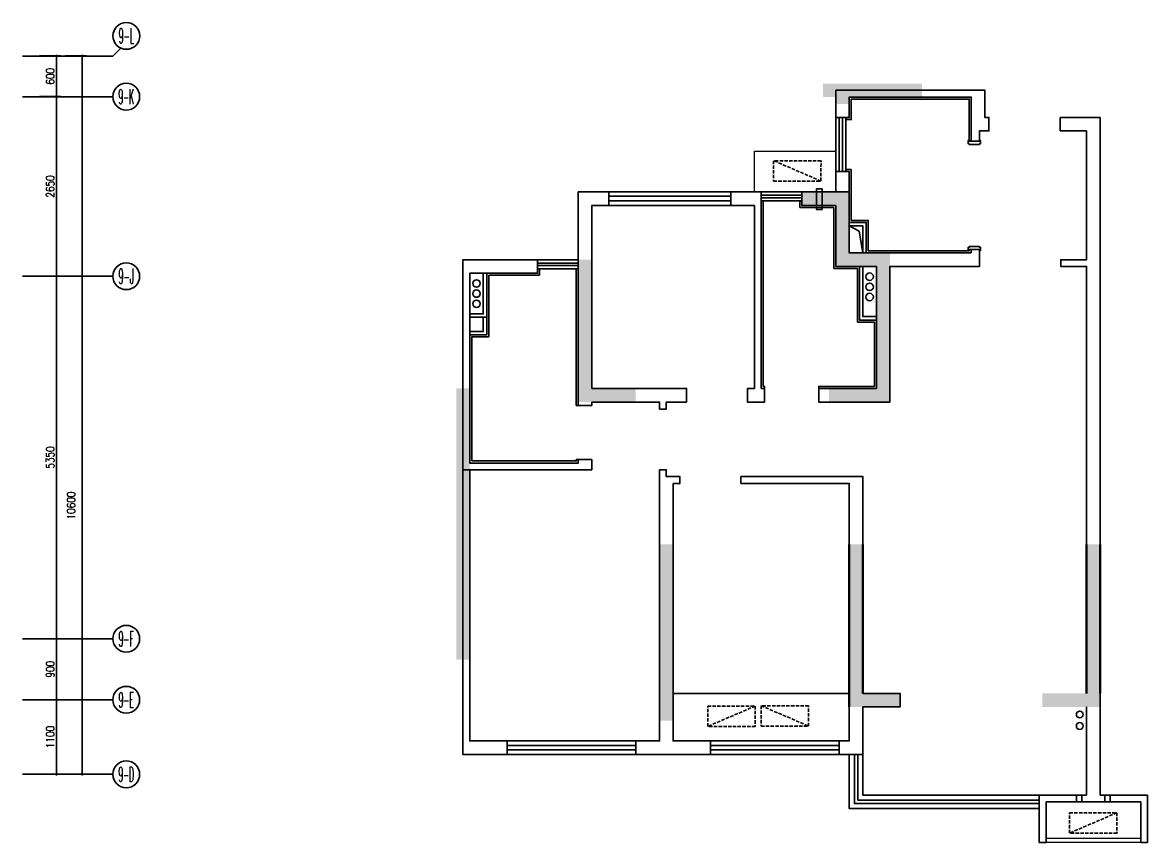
# Model space of a CAD drawing. Header units: inches. Extents: x -2597087 to 134135, y -662679 to 20000.
# Drawn here: x -68011 to -51412, y -19884 to -7783 of the extents above; entities that cross this region are included whole.
import ezdxf
from ezdxf.enums import TextEntityAlignment as Align

# ---------------------------------------------------------------- set-up
doc = ezdxf.new("R2010")
doc.units = ezdxf.units.IN
doc.header["$LTSCALE"] = 100
doc.header["$MEASUREMENT"] = 0
doc.linetypes.add('DASH', pattern=[0.35, 0.25, -0.1])
doc.layers.get('0').update_dxf_attribs({"linetype": 'CONTINUOUS'})
doc.layers.get('Defpoints').update_dxf_attribs({"linetype": 'CONTINUOUS'})
for name, color, linetype in [('8#标准层表面$0$A-WIND', 34, 'CONTINUOUS'), ('_ARWALL-1', 7, 'CONTINUOUS'), ('Air Conditioner空调机', 147, 'CONTINUOUS'), ('AXIS', 3, 'CONTINUOUS'), ('fix', 8, 'CONTINUOUS'), ('P-W-LG', 7, 'CONTINUOUS'), ('PUB_HATCH', 8, 'CONTINUOUS'), ('T-BORDER', 252, 'CONTINUOUS'), ('WALL', 7, 'CONTINUOUS'), ('WINDOW', 4, 'CONTINUOUS')]:
    doc.layers.add(name, color=color, linetype=linetype)
for name, color, linetype, lineweight in [('AXIS_TEXT', 7, 'CONTINUOUS', 0), ('BALCONY', 3, 'CONTINUOUS', 0), ('COLUMN', 30, 'CONTINUOUS', 40)]:
    doc.layers.add(name, color=color, linetype=linetype, lineweight=lineweight)
doc.styles.add('_TCH_AXIS', font='COMPLEX', dxfattribs={"bigfont": 'GBCBIG'})
doc.styles.add('COMPLEX', font='COMPLEX')
doc.styles.get("Standard").update_dxf_attribs({"font": 'txt.shx', "width": 0.8, "bigfont": 'GBCBIG.shx'})
doc.dimstyles.new('50', dxfattribs={"dimscale": 50, "dimtxt": 2.4, "dimasz": 0.8, "dimexe": 1.25, "dimexo": 0.6, "dimgap": 0.65, "dimtad": 1, "dimdec": 0, "dimdsep": 46, "dimtxsty": 'Standard', "dimblk1": 'DOT', "dimblk2": 'DOT', "dimsah": 1, "dimcen": 2.5, "dimclrd": 3, "dimclre": 3, "dimclrt": 3, "dimadec": 0, "dimazin": 0, "dimtfac": 1, "dimtdec": 0, "dimtix": 1, "dimtmove": 2, "dimatfit": 0, "dimldrblk": 'DOT', "dimfxl": 5, "dimfxlon": 1, "dimarcsym": 0})

# ---------------------------------------------------------------- blocks, each defined once
blk = doc.blocks.new('A$C50EC2947')
at = {"linetype": 'DASH', "ltscale": 2}
blk.add_line((1, 300), (700, -1), dxfattribs=at)
blk.add_lwpolyline([(0, 0), (700, -1), (701, 299), (1, 300)], close=True, dxfattribs=at)
blk = doc.blocks.new('$LIGUAN')
at = {"color": 0, "linetype": 'Continuous'}
blk.add_circle((0, 0), 0.5, dxfattribs=at)
at = {"color": 0, "flags": 1}
for tag in ['THICK', 'BG_D', 'BG_T']:
    blk.add_attdef(tag, (0, 0), '', height=0.0001, dxfattribs=at)
blk = doc.blocks.new('_Dot')
at = {"color": 0, "linetype": 'ByBlock', "lineweight": -2}
blk.add_line((-0.5, 0), (-1, 0), dxfattribs=at)
at = {"color": 0, "linetype": 'ByBlock', "const_width": 0.5}
blk.add_lwpolyline([(-0.25, 0, 1), (0.25, 0, 1)], format="xyb", close=True, dxfattribs=at)
blk = doc.blocks.new('*D400')
at = {"layer": 'AXIS', "color": 3, "lineweight": -2, "transparency": 16777216}
for p, q in [((-67380, -8277), (-67068, -8277)), ((-67130, -18837), (-67130, -8317)), ((-67380, -18877), (-67068, -18877))]:
    blk.add_line(p, q, dxfattribs=at)
at = {"layer": 'Defpoints', "color": 0, "transparency": 16777216}
for p in [(-68011, -8277), (-67130, -8277), (-68011, -18877)]:
    blk.add_point(p, dxfattribs=at)
at = {"layer": 'AXIS', "color": 3, "lineweight": -2, "transparency": 16777216, "xscale": 40, "yscale": 40, "zscale": 40}
for p, rotation in [((-67130, -8277), 90), ((-67130, -18877), 270)]:
    blk.add_blockref('_Dot', p, dxfattribs=dict(at, rotation=rotation))
at = {"layer": 'AXIS', "color": 3, "transparency": 16777216, "insert": (-67294, -14911), "char_height": 120, "attachment_point": 5, "rotation": 90}
blk.add_mtext('10600', dxfattribs=at)
blk = doc.blocks.new('*D401')
at = {"layer": 'AXIS', "color": 3, "lineweight": -2, "transparency": 16777216}
for p, q in [((-67759, -17777), (-67447, -17777)), ((-67509, -18837), (-67509, -17817)), ((-67759, -18877), (-67447, -18877))]:
    blk.add_line(p, q, dxfattribs=at)
at = {"layer": 'Defpoints', "color": 0, "transparency": 16777216}
for p in [(-68011, -17777), (-67509, -17777), (-68011, -18877)]:
    blk.add_point(p, dxfattribs=at)
at = {"layer": 'AXIS', "color": 3, "lineweight": -2, "transparency": 16777216, "xscale": 40, "yscale": 40, "zscale": 40}
for p, rotation in [((-67509, -17777), 90), ((-67509, -18877), 270)]:
    blk.add_blockref('_Dot', p, dxfattribs=dict(at, rotation=rotation))
at = {"layer": 'AXIS', "color": 3, "transparency": 16777216, "insert": (-67602, -18327), "char_height": 120, "attachment_point": 5, "rotation": 90}
blk.add_mtext('1100', dxfattribs=at)
blk = doc.blocks.new('*D402')
at = {"layer": 'AXIS', "color": 3, "lineweight": -2, "transparency": 16777216}
for p, q in [((-67759, -16877), (-67447, -16877)), ((-67509, -17737), (-67509, -16917)), ((-67759, -17777), (-67447, -17777))]:
    blk.add_line(p, q, dxfattribs=at)
at = {"layer": 'Defpoints', "color": 0, "transparency": 16777216}
for p in [(-68011, -16877), (-67509, -16877), (-68011, -17777)]:
    blk.add_point(p, dxfattribs=at)
at = {"layer": 'AXIS', "color": 3, "lineweight": -2, "transparency": 16777216, "xscale": 40, "yscale": 40, "zscale": 40}
for p, rotation in [((-67509, -16877), 90), ((-67509, -17777), 270)]:
    blk.add_blockref('_Dot', p, dxfattribs=dict(at, rotation=rotation))
at = {"layer": 'AXIS', "color": 3, "transparency": 16777216, "insert": (-67602, -17327), "char_height": 120, "attachment_point": 5, "rotation": 90}
blk.add_mtext('900', dxfattribs=at)
blk = doc.blocks.new('*D403')
at = {"layer": 'AXIS', "color": 3, "lineweight": -2, "transparency": 16777216}
for p, q in [((-67759, -11527), (-67447, -11527)), ((-67509, -16837), (-67509, -11567)), ((-67759, -16877), (-67447, -16877))]:
    blk.add_line(p, q, dxfattribs=at)
at = {"layer": 'Defpoints', "color": 0, "transparency": 16777216}
for p in [(-68011, -11527), (-67509, -11527), (-68011, -16877)]:
    blk.add_point(p, dxfattribs=at)
at = {"layer": 'AXIS', "color": 3, "lineweight": -2, "transparency": 16777216, "xscale": 40, "yscale": 40, "zscale": 40}
for p, rotation in [((-67509, -11527), 90), ((-67509, -16877), 270)]:
    blk.add_blockref('_Dot', p, dxfattribs=dict(at, rotation=rotation))
at = {"layer": 'AXIS', "color": 3, "transparency": 16777216, "insert": (-67602, -14202), "char_height": 120, "attachment_point": 5, "rotation": 90}
blk.add_mtext('5350', dxfattribs=at)
blk = doc.blocks.new('*D404')
at = {"layer": 'AXIS', "color": 3, "lineweight": -2, "transparency": 16777216}
for p, q in [((-67759, -8877), (-67447, -8877)), ((-67509, -11487), (-67509, -8917)), ((-67759, -11527), (-67447, -11527))]:
    blk.add_line(p, q, dxfattribs=at)
at = {"layer": 'Defpoints', "color": 0, "transparency": 16777216}
for p in [(-68011, -8877), (-67509, -8877), (-68011, -11527)]:
    blk.add_point(p, dxfattribs=at)
at = {"layer": 'AXIS', "color": 3, "lineweight": -2, "transparency": 16777216, "xscale": 40, "yscale": 40, "zscale": 40}
for p, rotation in [((-67509, -8877), 90), ((-67509, -11527), 270)]:
    blk.add_blockref('_Dot', p, dxfattribs=dict(at, rotation=rotation))
at = {"layer": 'AXIS', "color": 3, "transparency": 16777216, "insert": (-67602, -10202), "char_height": 120, "attachment_point": 5, "rotation": 90}
blk.add_mtext('2650', dxfattribs=at)
blk = doc.blocks.new('*D405')
at = {"layer": 'AXIS', "color": 3, "lineweight": -2, "transparency": 16777216}
for p, q in [((-67759, -8277), (-67447, -8277)), ((-67509, -8837), (-67509, -8317)), ((-67759, -8877), (-67447, -8877))]:
    blk.add_line(p, q, dxfattribs=at)
at = {"layer": 'Defpoints', "color": 0, "transparency": 16777216}
for p in [(-68011, -8277), (-67509, -8277), (-68011, -8877)]:
    blk.add_point(p, dxfattribs=at)
at = {"layer": 'AXIS', "color": 3, "lineweight": -2, "transparency": 16777216, "xscale": 40, "yscale": 40, "zscale": 40}
for p, rotation in [((-67509, -8277), 90), ((-67509, -8877), 270)]:
    blk.add_blockref('_Dot', p, dxfattribs=dict(at, rotation=rotation))
at = {"layer": 'AXIS', "color": 3, "transparency": 16777216, "insert": (-67602, -8577), "char_height": 120, "attachment_point": 5, "rotation": 90}
blk.add_mtext('600', dxfattribs=at)
blk = doc.blocks.new('_AXISO')
blk.add_circle((0, 0), 0.5)
at = {"layer": 'AXIS_TEXT', "style": 'COMPLEX', "width": 1.041667}
blk.add_attdef('A', text='', height=0.56, dxfattribs=at).set_placement((-0.25, -0.28), (0.25, -0.28), align=Align.FIT)

msp = doc.modelspace()

# ---------------------------------------------------------------- hatches: boundary and pattern name
at = {"layer": 'PUB_HATCH'}
for points in [[(-56199.059, -8683.561), (-56199.059, -8883.561), (-56011.509, -8883.561), (-56011.509, -8983.561), (-55811.509, -8983.561), (-55811.509, -8883.561), (-54736.509, -8883.561), (-54736.509, -8683.561)], [(-55811.509, -10283.561), (-56511.509, -10283.561), (-56511.509, -10483.561), (-56011.509, -10483.561), (-56011.509, -11383.561), (-55411.509, -11383.561), (-55411.509, -13183.561), (-56111.509, -13183.561), (-56111.509, -13383.561), (-55211.509, -13383.561), (-55211.509, -11183.561), (-55811.509, -11183.561)], [(-58961.509, -13383.561), (-58961.509, -13183.561), (-59611.509, -13183.561), (-59611.509, -11283.561), (-59811.509, -11283.561), (-59811.509, -13383.561)], [(-61611.642, -14283.561), (-61611.642, -14483.561), (-61611.509, -14583.561), (-61611.509, -17183.561), (-61411.509, -17183.561), (-61411.509, -13183.561), (-61611.509, -13183.561), (-61611.509, -14383.561)], [(-58412.092, -18083.568), (-58410.925, -17683.561), (-58411.509, -17683.561), (-58411.509, -15483.561), (-58611.509, -15483.561), (-58612.675, -18083.568)], [(-55061.509, -17883.561), (-55061.509, -17683.561), (-55611.509, -17683.561), (-55611.509, -15483.561), (-55811.509, -15483.561), (-55811.509, -17883.561)], [(-52961.509, -17883.561), (-52111.509, -17883.561), (-52111.509, -17827.125), (-52111.509, -17783.561), (-52111.509, -15483.561), (-52311.509, -15483.561), (-52311.509, -17683.561), (-52961.509, -17683.561)]]:
    msp.add_hatch(color=6, dxfattribs=at).paths.add_polyline_path(points)

# ---------------------------------------------------------------- linework, layer by layer
at = {"color": 1}
for points in [[(-53891.512, -9523.561), (-53876.508, -9523.561), (-53876.508, -9573.561), (-53891.508, -9573.561), (-53891.508, -9582.561), (-54041.505, -9582.561), (-54041.505, -9573.561), (-54056.508, -9573.561), (-54056.508, -9523.561), (-54041.508, -9523.561)], [(-53891.509, -11148.561), (-53876.505, -11148.561), (-53876.505, -11098.561), (-53891.508, -11098.561), (-53891.508, -11089.561), (-54041.505, -11089.561), (-54041.505, -11098.561), (-54056.505, -11098.561), (-54056.505, -11148.561), (-54041.505, -11148.561)]]:
    msp.add_lwpolyline(points, dxfattribs=at)
msp.add_lwpolyline([(-55811.509, -10283.561), (-55811.509, -9983.561), (-56011.509, -9983.561), (-56011.509, -10283.561)])
at = {"layer": '8#标准层表面$0$A-WIND'}
msp.add_lwpolyline([(-55811.508, -10783.561), (-55665.508, -10864.256), (-55611.508, -11183.561)], dxfattribs=at)
at = {"layer": '_ARWALL-1'}
for p, q in [((-52111.509, -9183.561), (-52701.509, -9183.561)), ((-52701.509, -9183.561), (-52701.509, -9383.561)), ((-52111.509, -19183.561), (-52111.509, -9183.561)), ((-52701.509, -9383.561), (-52311.509, -9383.561)), ((-52311.509, -17883.561), (-52311.509, -19183.561))]:
    msp.add_line(p, q, dxfattribs=at)
for points in [[(-56011.509, -8783.561), (-56011.509, -9183.561), (-55811.509, -9183.561), (-55811.508, -8883.561), (-54011.509, -8883.561), (-54011.508, -9533.561), (-53891.508, -9533.561), (-53891.509, -9383.561), (-53811.509, -9383.561)], [(-53811.509, -9183.561), (-53811.509, -8783.561), (-56011.509, -8783.561)], [(-53811.509, -9183.561), (-53751.509, -9183.561), (-53751.509, -9383.561), (-53811.509, -9383.561)], [(-52311.508, -9383.561), (-52311.508, -11283.561), (-52691.303, -11283.561), (-52691.303, -11383.561), (-52311.509, -11383.561), (-52311.509, -15483.561)], [(-59811.508, -11283.561), (-59811.508, -10283.561), (-59361.509, -10283.561), (-59361.509, -10483.561), (-59611.509, -10483.561), (-59611.509, -13183.561)], [(-57211.509, -10283.561), (-57561.509, -10283.561), (-57561.509, -10483.561), (-57211.509, -10483.561)], [(-57111.509, -13183.561), (-57111.509, -10283.561), (-57211.509, -10283.561)], [(-54011.508, -11183.561), (-55811.509, -11183.561), (-55811.509, -10283.561), (-56511.509, -10283.561), (-56511.509, -10483.561), (-56011.509, -10483.561), (-56011.509, -11383.561), (-55411.509, -11383.561), (-55411.508, -13183.561), (-56261.508, -13183.561), (-56261.509, -13383.561), (-55211.509, -13383.561), (-55211.509, -11383.561), (-53891.509, -11383.561), (-53891.509, -11183.561)], [(-57211.509, -10483.561), (-57211.509, -13183.561), (-57311.508, -13183.561), (-57311.508, -13383.561), (-57211.508, -13383.561)], [(-55811.509, -10733.561), (-55561.509, -10733.561), (-55561.509, -11183.561)], [(-55811.509, -10783.561), (-55611.509, -10783.561), (-55611.509, -11183.561)], [(-59811.508, -11283.561), (-59811.508, -11283.561), (-59811.508, -13383.561), (-59811.508, -13383.561)], [(-55661.509, -11383.561), (-55661.509, -12173.557), (-55411.509, -12173.557)], [(-55611.509, -11383.561), (-55611.509, -12123.557), (-55411.509, -12123.557)], [(-61211.509, -11483.561), (-61211.509, -12083.561), (-61411.509, -12083.561)], [(-61161.509, -11483.561), (-61161.509, -12133.561), (-61411.509, -12133.561)], [(-59611.508, -13383.561), (-58611.509, -13383.561), (-58611.509, -13486.561), (-58511.509, -13486.561), (-58511.509, -13383.561), (-58211.509, -13383.561), (-58211.509, -13183.561), (-59611.508, -13183.561)], [(-57311.508, -13383.561), (-57061.509, -13383.561), (-57061.509, -13183.561), (-57111.509, -13183.561)], [(-59811.508, -13378.966), (-59811.508, -13433.966), (-59611.508, -13433.966), (-59611.508, -13383.561)], [(-61511.508, -14383.561), (-61511.508, -18583.561), (-60861.509, -18583.561), (-60861.509, -18383.561), (-61411.509, -18383.561), (-61411.508, -14383.561)], [(-58411.509, -14483.561), (-58511.509, -14483.561), (-58511.509, -14383.561), (-58611.956, -14383.561), (-58611.509, -18383.561), (-58961.509, -18383.561), (-58961.509, -18583.561), (-57861.509, -18583.561), (-57861.509, -18383.561), (-58411.509, -18383.561), (-58411.509, -17683.561), (-58411.509, -17683.561), (-58411.509, -14583.561)], [(-58411.509, -14483.561), (-58311.509, -14483.561), (-58311.509, -14583.561), (-58411.509, -14583.561)]]:
    msp.add_lwpolyline(points, dxfattribs=at)
for points in [[(-60411.509, -11283.561), (-61511.509, -11283.561), (-61511.508, -14383.561), (-59611.509, -14383.561), (-59611.509, -14233.561), (-59811.508, -14233.561), (-59811.508, -14283.561), (-61411.509, -14283.561), (-61411.509, -11483.561), (-60411.509, -11483.561)], [(-55611.509, -18583.561), (-55611.509, -17883.561), (-55061.509, -17883.561), (-55061.509, -17683.561), (-55611.509, -17683.561), (-55611.509, -14483.561), (-57411.508, -14483.561), (-57411.508, -14583.561), (-55811.509, -14583.561), (-55811.509, -18383.561), (-55961.509, -18383.561), (-55961.509, -18583.561)]]:
    msp.add_lwpolyline(points, close=True, dxfattribs=at)
at = {"layer": 'Air Conditioner空调机'}
for points in [[(-56214.023, -10542.561), (-56214.025, -10239.861), (-56294.025, -10239.861), (-56294.024, -10542.561)], [(-52381.289, -19283.561), (-52381.29, -19183.559), (-52461.29, -19183.559), (-52461.289, -19283.561)], [(-52041.732, -19283.562), (-52041.731, -19183.561), (-51961.731, -19183.561), (-51961.732, -19283.563)]]:
    msp.add_lwpolyline(points, close=True, dxfattribs=at)
at = {"layer": 'AXIS'}
for p, q in [((-68010.988, -8277.452), (-66678.398, -8277.452)), ((-66561.24, -8160.295), (-66678.398, -8277.452)), ((-68010.988, -8877.452), (-66678.398, -8877.452)), ((-68010.988, -11527.452), (-66678.398, -11527.452)), ((-68010.988, -16877.452), (-66678.398, -16877.452)), ((-68010.988, -17777.452), (-66678.398, -17777.452)), ((-68010.988, -18877.452), (-66678.398, -18877.452))]:
    msp.add_line(p, q, dxfattribs=at)
at = {"layer": 'BALCONY', "color": 2}
msp.add_lwpolyline([(-57211.509, -10283.561), (-57211.509, -9683.561), (-56011.509, -9683.561)], dxfattribs=at)
at = {"layer": 'BALCONY'}
for points in [[(-51511.509, -19823.561), (-52908.509, -19823.561)], [(-51511.509, -19883.561), (-52908.509, -19883.561)]]:
    msp.add_lwpolyline(points, dxfattribs=at)
at = {"layer": 'COLUMN', "color": 6}
for p, q in [((-55811.509, -15483.561), (-55811.509, -17883.561)), ((-55611.509, -17683.561), (-55611.509, -15483.561)), ((-52311.509, -15483.561), (-52311.509, -17683.561)), ((-52111.509, -17683.561), (-52111.509, -15483.561))]:
    msp.add_line(p, q, dxfattribs=at)
at = {"layer": 'fix'}
for p, q in [((-55781.508, -9213.561), (-55861.508, -9213.561)), ((-55781.508, -9953.561), (-55861.508, -9953.561)), ((-56541.508, -10513.561), (-56041.508, -10513.561)), ((-56041.508, -10513.561), (-56041.508, -11413.561)), ((-60381.508, -11513.561), (-60381.508, -11416.894)), ((-59841.508, -11416.894), (-59841.508, -13433.966)), ((-56041.508, -11413.561), (-55691.508, -11413.561)), ((-55691.508, -11413.561), (-55691.508, -12203.557)), ((-60381.508, -11513.561), (-61131.508, -11513.561)), ((-55691.508, -12203.557), (-55441.508, -12203.557)), ((-55441.508, -12203.557), (-55441.508, -13153.561))]:
    msp.add_line(p, q, dxfattribs=at)
at = {"layer": 'fix', "linetype": 'ByBlock'}
msp.add_line((-57081.508, -10523.561), (-57081.508, -10416.894), dxfattribs=at)
at = {"layer": 'fix'}
for points in [[(-55781.508, -9223.561), (-55781.508, -8913.561), (-54041.508, -8913.561), (-54041.508, -9533.527), (-54011.508, -9533.527)], [(-55781.509, -9953.561), (-55781.509, -10703.561), (-55531.509, -10703.561), (-55531.509, -11153.561), (-54041.508, -11153.561)], [(-56541.432, -10513.561), (-56541.432, -10416.894)], [(-57061.509, -13183.561), (-57061.509, -13153.561), (-57081.508, -13153.561), (-57081.508, -10523.561)], [(-54041.505, -11153.561), (-54041.505, -11133.561), (-54011.508, -11133.561)], [(-56261.508, -13183.86), (-56261.508, -13153.561), (-55441.508, -13153.561)], [(-59811.508, -13433.966), (-59841.508, -13433.966)], [(-59811.508, -14233.561), (-59841.508, -14233.561), (-59841.508, -14253.561), (-61381.508, -14253.561)]]:
    msp.add_lwpolyline(points, dxfattribs=at)
at = {"layer": 'P-W-LG', "color": 1}
for centre in [(-61311.508, -11633.561), (-55511.508, -11533.561), (-61311.508, -11783.561), (-55511.508, -11683.561), (-55511.508, -11833.561), (-61311.508, -11933.561)]:
    msp.add_circle(centre, 55, dxfattribs=at)
at = {"layer": 'T-BORDER'}
msp.add_lwpolyline([(-61131.508, -11513.561), (-61131.508, -12423.569), (-61381.508, -12423.569), (-61381.508, -14253.561)], dxfattribs=at)
at = {"layer": 'WALL', "color": 4}
msp.add_line((-58411.509, -17683.561), (-55811.509, -17683.561), dxfattribs=at)
at = {"layer": 'WALL'}
for p, q in [((-53011.509, -19183.561), (-52311.509, -19183.561)), ((-53008.509, -19183.561), (-53008.509, -19883.561)), ((-53008.509, -19183.561), (-52311.509, -19183.561)), ((-53008.509, -19183.561), (-52311.509, -19183.561)), ((-53008.509, -19183.561), (-52311.509, -19183.561)), ((-51411.509, -19183.561), (-52111.509, -19183.561)), ((-51918.564, -19183.561), (-52111.509, -19183.561)), ((-51411.509, -19183.561), (-51411.509, -19883.561)), ((-52908.509, -19283.561), (-52908.509, -19883.561)), ((-52908.509, -19283.561), (-52211.509, -19283.561)), ((-51511.509, -19283.561), (-52211.509, -19283.561)), ((-51511.509, -19283.561), (-51511.509, -19883.561)), ((-52908.509, -19883.561), (-53008.509, -19883.561)), ((-51411.509, -19883.561), (-51511.509, -19883.561))]:
    msp.add_line(p, q, dxfattribs=at)
for points in [[(-53891.508, -11183.561), (-53891.508, -11133.561), (-54011.508, -11133.561), (-54011.508, -11183.561)], [(-61161.509, -12103.561), (-61161.509, -12393.569), (-61411.509, -12393.569)], [(-61211.509, -12133.561), (-61211.509, -12343.569), (-61411.509, -12343.569)]]:
    msp.add_lwpolyline(points, dxfattribs=at)
at = {"layer": 'WINDOW'}
for p, q in [((-57561.508, -10283.561), (-59361.508, -10283.561)), ((-56511.508, -10283.561), (-57111.508, -10283.561)), ((-57561.508, -10346.343), (-59361.508, -10346.343)), ((-59361.508, -10415.367), (-57561.508, -10415.367)), ((-56511.508, -10328.561), (-57111.508, -10328.561)), ((-57111.508, -10371.894), (-56511.508, -10371.894)), ((-57111.508, -10416.894), (-56511.508, -10416.894)), ((-59361.508, -10483.561), (-57561.508, -10483.561)), ((-59811.508, -11283.561), (-60411.508, -11283.561)), ((-59811.508, -11333.561), (-60411.508, -11333.561)), ((-60411.508, -11366.894), (-59811.508, -11366.894)), ((-60411.508, -11416.894), (-59811.508, -11416.894)), ((-58962.729, -18384.276), (-60861.509, -18383.561)), ((-55961.509, -18383.561), (-57861.509, -18383.561)), ((-58961.508, -18450.227), (-60861.508, -18450.227)), ((-58961.508, -18516.894), (-60861.508, -18516.894)), ((-60861.508, -18583.561), (-58961.508, -18583.561)), ((-55961.508, -18450.227), (-57861.508, -18450.227)), ((-55961.508, -18516.894), (-57861.508, -18516.894)), ((-57861.508, -18583.561), (-55961.508, -18583.561))]:
    msp.add_line(p, q, dxfattribs=at)
for points in [[(-56011.509, -9183.561), (-56011.509, -10283.561)], [(-55961.509, -9183.561), (-55961.509, -9983.561)], [(-55911.508, -9183.561), (-55911.508, -9983.561)], [(-55861.508, -9183.561), (-55861.508, -9983.561)], [(-55811.509, -18586.166), (-55811.509, -19383.561), (-53008.509, -19383.561)], [(-53011.113, -19308.561), (-55736.509, -19308.561), (-55736.509, -18586.166)], [(-55686.509, -18586.166), (-55686.509, -19258.561), (-53011.113, -19258.561)], [(-55611.509, -18583.561), (-55611.509, -19183.561), (-53011.113, -19183.561)]]:
    msp.add_lwpolyline(points, dxfattribs=at)

# ---------------------------------------------------------------- block references
at = {"layer": 'Air Conditioner空调机', "linetype": 'DASH', "ltscale": 0.5}
for p, rotation in [((-56228.907, -9822.166), 180.0967230351277), ((-57112.537, -18165.642), 0.0967230351277951)]:
    msp.add_blockref('A$C50EC2947', p, dxfattribs=dict(at, rotation=rotation))
at = {"layer": 'Air Conditioner空调机', "linetype": 'DASH', "ltscale": 0.5, "extrusion": (0, 0, -1), "zscale": -1, "rotation": 0.0967230351277951}
for p in [(57199.783, -18170.438), (51861.509, -19744.956)]:
    msp.add_blockref('A$C50EC2947', p, dxfattribs=at)
at = {"layer": 'AXIS', "linetype": 'ByBlock'}
ref = msp.add_blockref('_AXISO', (-66477.989, -7980.762), dxfattribs=dict(at, xscale=395.7915966255836, yscale=395.7915966255836, zscale=395.7915966255836, rotation=180))
ref.add_attrib('A', '9-L', dxfattribs={"layer": 'AXIS_TEXT', "color": 1, "linetype": 'ByBlock', "height": 223.8935, "style": '_TCH_AXIS', "width": 0.344262}).set_placement((-66589.936, -8092.709), (-66366.042, -8092.709), align=Align.FIT)
ref = msp.add_blockref('_AXISO', (-66480.502, -8877.452), dxfattribs=dict(at, xscale=395.7915966255836, yscale=395.7915966255836, zscale=395.7915966255836, rotation=180))
ref.add_attrib('A', '9-K', dxfattribs={"layer": 'AXIS_TEXT', "color": 1, "linetype": 'ByBlock', "height": 223.8935, "style": '_TCH_AXIS', "width": 0.323077}).set_placement((-66592.449, -8989.399), (-66368.555, -8989.399), align=Align.FIT)
ref = msp.add_blockref('_AXISO', (-66480.502, -11527.452), dxfattribs=dict(at, xscale=395.7915966255836, yscale=395.7915966255836, zscale=395.7915966255836, rotation=180))
ref.add_attrib('A', '9-J', dxfattribs={"layer": 'AXIS_TEXT', "color": 1, "linetype": 'ByBlock', "height": 223.8935, "style": '_TCH_AXIS', "width": 0.368421}).set_placement((-66592.449, -11639.399), (-66368.555, -11639.399), align=Align.FIT)
ref = msp.add_blockref('_AXISO', (-66480.502, -16877.452), dxfattribs=dict(at, xscale=395.7915966255836, yscale=395.7915966255836, zscale=395.7915966255836, rotation=180))
ref.add_attrib('A', '9-F', dxfattribs={"layer": 'AXIS_TEXT', "color": 1, "linetype": 'ByBlock', "height": 223.8935, "style": '_TCH_AXIS', "width": 0.33871}).set_placement((-66592.449, -16989.399), (-66368.555, -16989.399), align=Align.FIT)
ref = msp.add_blockref('_AXISO', (-66480.502, -17777.452), dxfattribs=dict(at, xscale=395.7915966255836, yscale=395.7915966255836, zscale=395.7915966255836, rotation=180))
ref.add_attrib('A', '9-E', dxfattribs={"layer": 'AXIS_TEXT', "color": 1, "linetype": 'ByBlock', "height": 223.8935, "style": '_TCH_AXIS', "width": 0.33871}).set_placement((-66592.449, -17889.399), (-66368.555, -17889.399), align=Align.FIT)
ref = msp.add_blockref('_AXISO', (-66480.502, -18877.452), dxfattribs=dict(at, xscale=395.7915966255836, yscale=395.7915966255836, zscale=395.7915966255836, rotation=180))
ref.add_attrib('A', '9-D', dxfattribs={"layer": 'AXIS_TEXT', "color": 1, "linetype": 'ByBlock', "height": 223.8935, "style": '_TCH_AXIS', "width": 0.333333}).set_placement((-66592.449, -18989.399), (-66368.555, -18989.399), align=Align.FIT)
at = {"layer": 'P-W-LG', "color": 1, "xscale": 100, "yscale": 100, "zscale": 100}
for p in [(-52411.508, -17994.061), (-52411.508, -18163.561)]:
    msp.add_blockref('$LIGUAN', p, dxfattribs=at)

# ---------------------------------------------------------------- dimensions: what is measured, and where the dimension line sits
at = {"layer": 'AXIS'}
dim = msp.add_linear_dim(base=(-67130.359, -8277.452), p1=(-68010.988, -18877.452), p2=(-68010.988, -8277.452), angle=90, dimstyle='50', override={"dimarcsym": 2}, dxfattribs=at)
dim.commit()
dim.dimension.update_dxf_attribs({"geometry": '*D400', "text_midpoint": (-67294.043, -14910.536), "dimtype": 161})
for p1, p2, picture, middle in [((-68010.988, -8877.452), (-68010.988, -8277.452), '*D405', (-67601.522, -8577.452)), ((-68010.988, -11527.452), (-68010.988, -8877.452), '*D404', (-67601.522, -10202.452)), ((-68010.988, -16877.452), (-68010.988, -11527.452), '*D403', (-67601.522, -14202.452)), ((-68010.988, -17777.452), (-68010.988, -16877.452), '*D402', (-67601.522, -17327.452)), ((-68010.988, -18877.452), (-68010.988, -17777.452), '*D401', (-67601.522, -18327.452))]:
    dim = msp.add_aligned_dim(p1=p1, p2=p2, distance=-501.966, dimstyle='50', override={"dimarcsym": 2}, dxfattribs=at)
    dim.commit()
    dim.dimension.update_dxf_attribs({"geometry": picture, "text_midpoint": middle})

doc.saveas('drawing.dxf')
